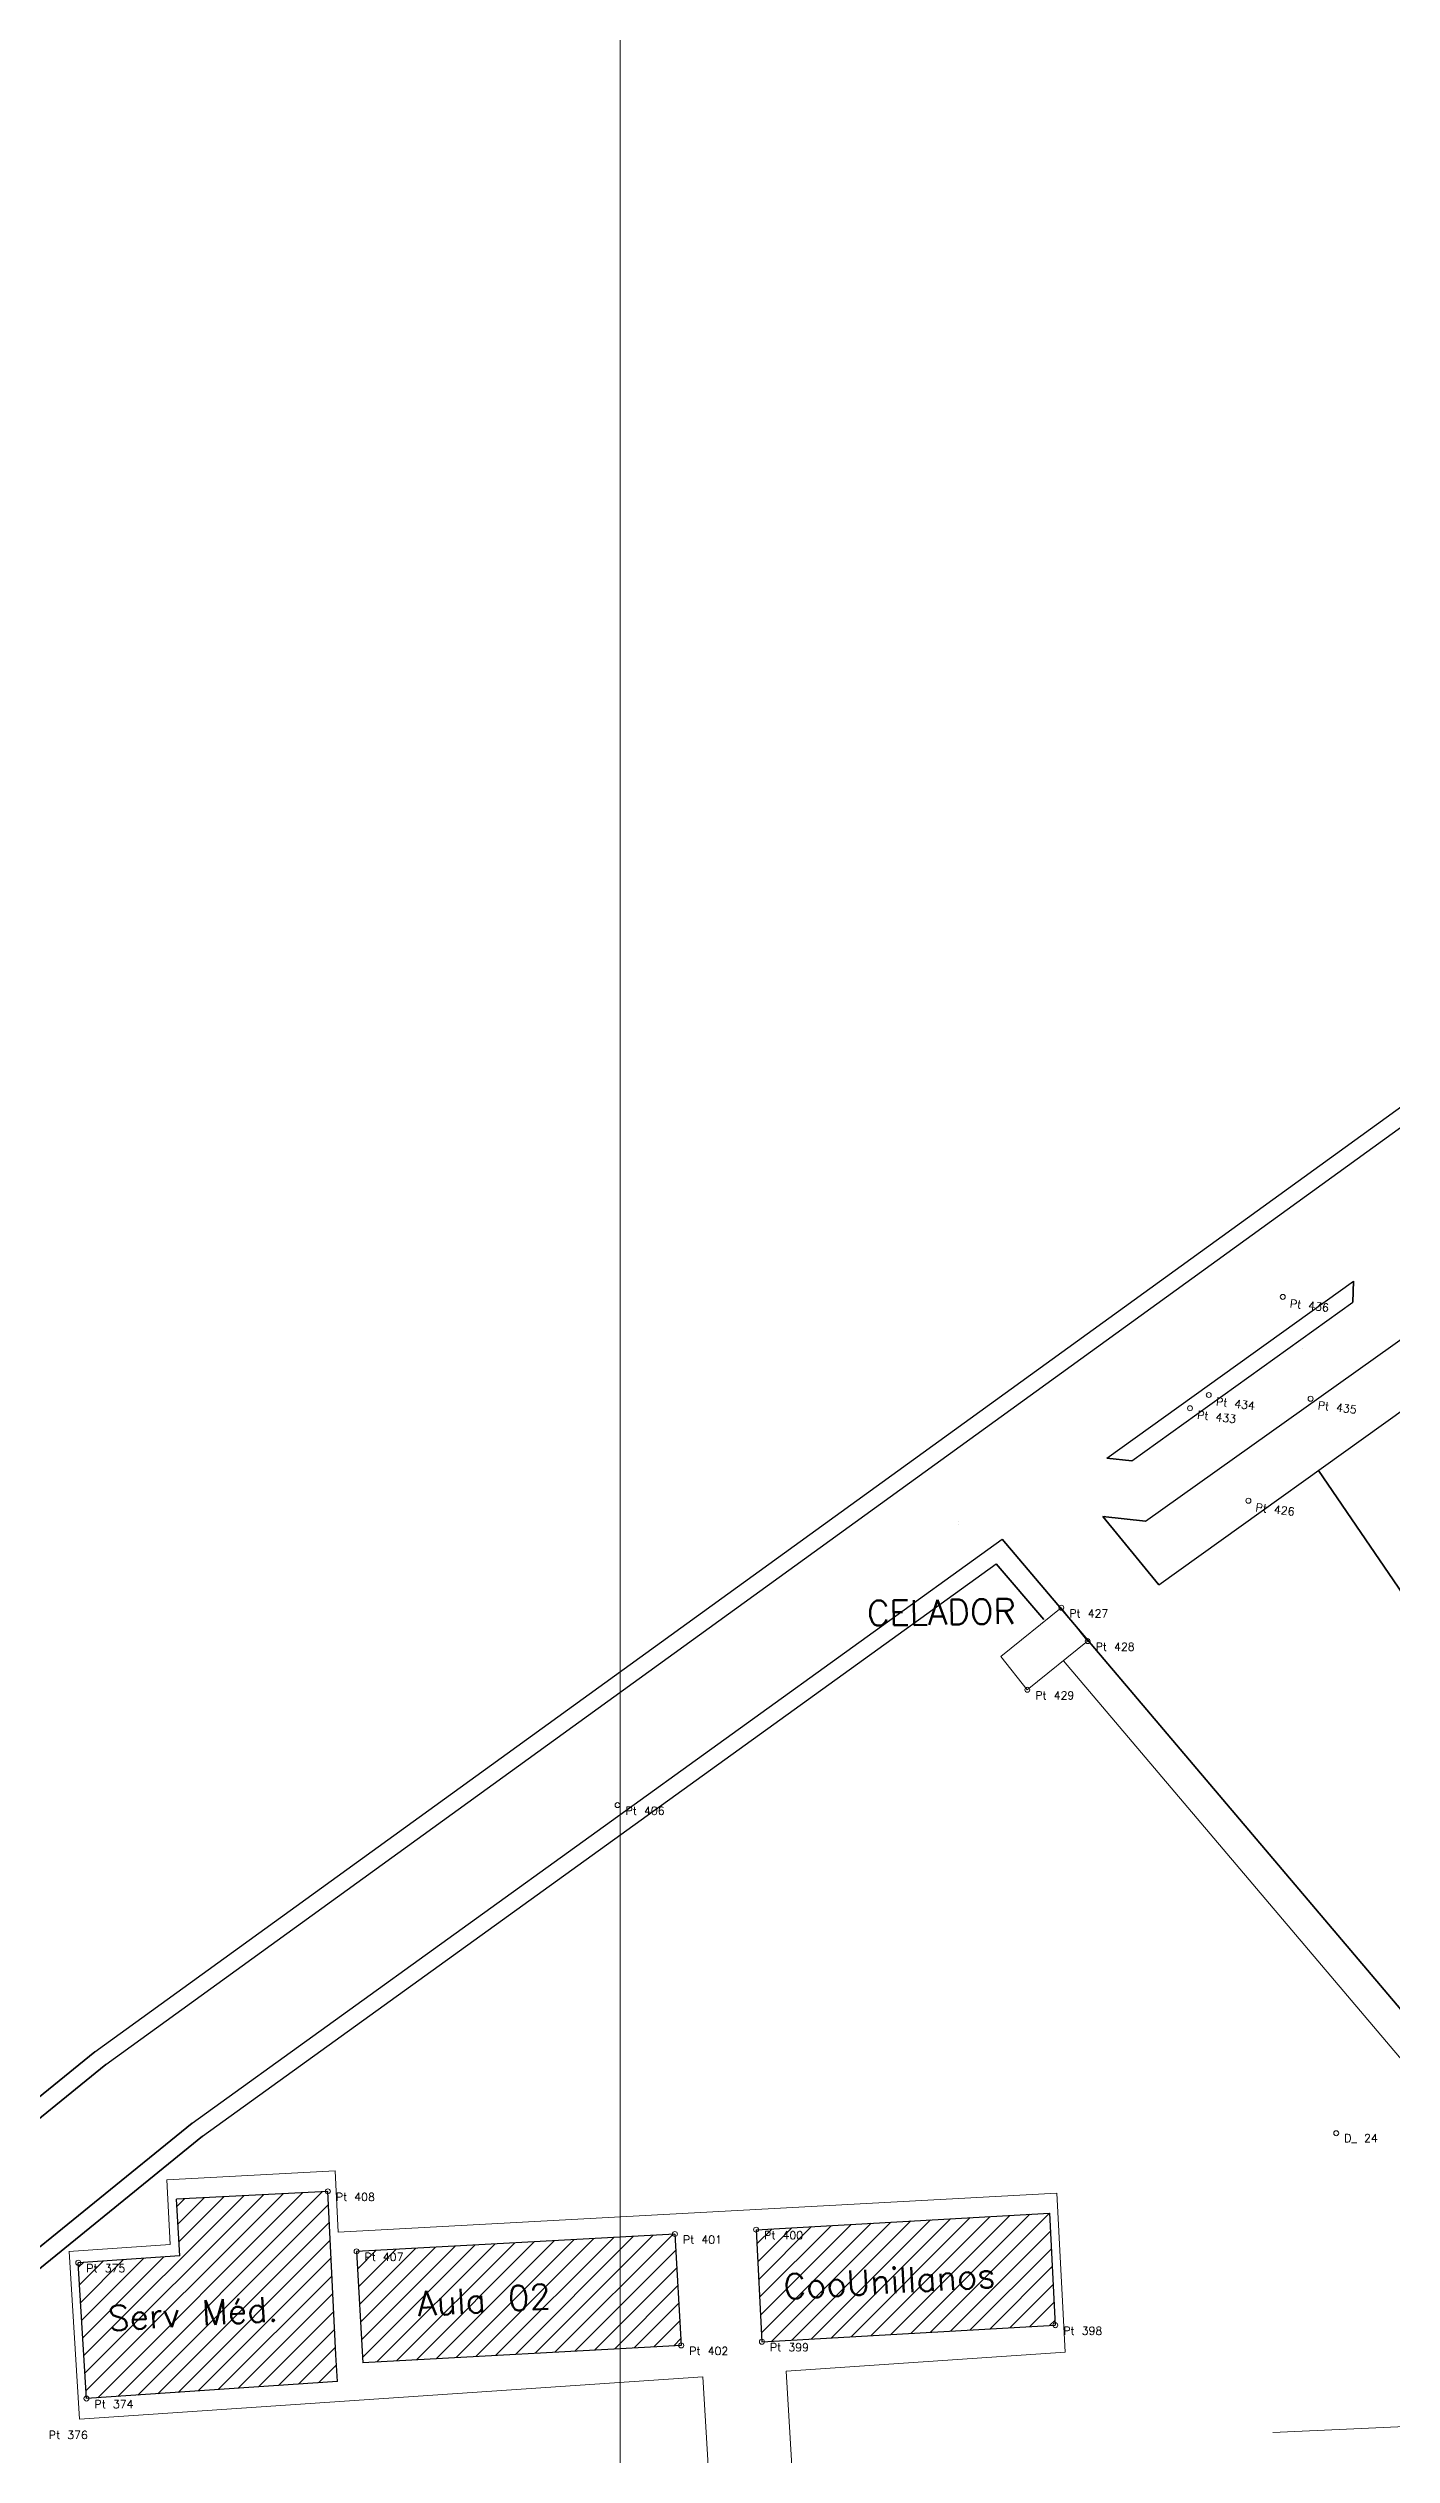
# Model space of a CAD drawing. Header units: metres. Extents: x -38 to 1057472, y -19 to 977469.
# Drawn here: x 1054565.7 to 1054646.3, y 942349.4 to 942493.8 of the extents above; entities that cross this region are included whole.
import ezdxf

# ---------------------------------------------------------------- set-up
doc = ezdxf.new("R2010")
doc.units = ezdxf.units.M
doc.header["$LTSCALE"] = 0.0005
for name, color, linetype, lineweight in [('ACHURADOS', 3, 'CONTINUOUS', 15), ('anden', 3, 'CONTINUOUS', 9), ('CASAS', 7, 'CONTINUOUS', 15), ('CERRAM', 1, 'CONTINUOUS', 25), ('CERRAMIENTO', 20, 'CONTINUOUS', 35), ('COORD', 7, 'CONTINUOUS', 9), ('MURO', 7, 'CONTINUOUS', 30), ('puntos barcelona', 3, 'CONTINUOUS', 13), ('textos', 7, 'CONTINUOUS', 15)]:
    doc.layers.add(name, color=color, linetype=linetype, lineweight=lineweight)
doc.styles.add('1.2mm1250', font='txt.shx', dxfattribs={"height": 0.5})
doc.styles.get("Standard").update_dxf_attribs({"font": 'txt.shx', "height": 1.5})

msp = doc.modelspace()

# ---------------------------------------------------------------- hatches: boundary and pattern name
at = {"layer": 'ACHURADOS'}
h = msp.add_hatch(dxfattribs=at)
h.set_pattern_fill('ANSI31', color=256, scale=0.25, style=0)
h.set_pattern_definition([(45, (1054567.49, 942352.75), (-0.561266, 0.561266), [])])
h.paths.add_polyline_path([(1054584.18, 942361.58), (1054584.56, 942354.9), (1054603.66, 942355.94), (1054603.28, 942362.62)])
h.paths.add_polyline_path([(1054608.15, 942362.88), (1054608.5, 942356.16), (1054626.1, 942357.15), (1054625.75, 942363.87)])
edge = h.paths.add_edge_path()
edge.add_line((1054582.46, 942365.18), (1054573.372, 942364.706))
edge.add_line((1054573.576, 942361.312), (1054573.372, 942364.706))
edge.add_line((1054573.576, 942361.312), (1054567.49, 942360.9))
edge.add_line((1054567.98, 942352.75), (1054567.49, 942360.9))
edge.add_line((1054583.045, 942353.771), (1054567.98, 942352.75))
edge.add_line((1054582.949, 942355.368), (1054582.46, 942365.18))

# ---------------------------------------------------------------- linework, layer by layer
at = {"layer": 'anden'}
for p, q in [((1054656.772, 942361.399), (1054626.582, 942397.014)), ((1054582.9, 942366.405), (1054572.801, 942365.878)), ((1054573.005, 942361.988), (1054572.801, 942365.878)), ((1054583.083, 942362.722), (1054582.9, 942366.405)), ((1054626.188, 942365.069), (1054583.083, 942362.722)), ((1054626.188, 942365.069), (1054626.685, 942355.524)), ((1054573.005, 942361.986), (1054566.919, 942361.574)), ((1054567.553, 942351.518), (1054566.934, 942361.575)), ((1054626.685, 942355.524), (1054609.952, 942354.391)), ((1054604.963, 942354.053), (1054567.553, 942351.518)), ((1054604.963, 942354.053), (1054605.299, 942348.398)), ((1054609.952, 942354.391), (1054610.651, 942342.617)), ((1054639.151, 942350.72), (1054697.656, 942353.312))]:
    msp.add_line(p, q, dxfattribs=at)
at = {"layer": 'CASAS'}
for p, q in [((1054626.46, 942400.19), (1054622.84, 942397.27)), ((1054626.46, 942400.19), (1054628.04, 942398.19)), ((1054622.84, 942397.27), (1054624.42, 942395.27)), ((1054628.04, 942398.19), (1054624.42, 942395.27))]:
    msp.add_line(p, q, dxfattribs=at)
at = {"layer": 'CERRAM'}
for p, q in [((1054568.488, 942373.552), (1054677.769, 942452.648)), ((1054569.147, 942372.799), (1054678.356, 942451.838)), ((1054629.194, 942409.162), (1054643.984, 942419.779)), ((1054630.683, 942409.001), (1054643.955, 942418.527)), ((1054631.52, 942405.389), (1054648.432, 942417.432)), ((1054632.316, 942401.556), (1054648.333, 942413.053)), ((1054574.316, 942369.267), (1054622.908, 942404.311)), ((1054574.936, 942368.487), (1054622.561, 942402.825))]:
    msp.add_line(p, q, dxfattribs=at)
at = {"layer": 'CERRAM', "flags": 128}
msp.add_lwpolyline([(1054640.909, 942415.755), (1054640.909, 942415.755)], close=True, dxfattribs=at)
at = {"layer": 'CERRAMIENTO'}
for p, q in [((1054643.984, 942419.779), (1054643.955, 942418.527)), ((1054629.194, 942409.162), (1054630.683, 942409.001)), ((1054641.884, 942408.424), (1054648.093, 942399.346)), ((1054628.944, 942405.669), (1054632.316, 942401.556)), ((1054628.944, 942405.669), (1054631.52, 942405.389)), ((1054628.985, 942405.616), (1054629.045, 942405.658)), ((1054622.906, 942404.31), (1054665.548, 942353.972)), ((1054430.096, 942261.119), (1054568.488, 942373.552)), ((1054430.726, 942260.343), (1054569.148, 942372.799)), ((1054434.509, 942255.686), (1054574.316, 942369.267)), ((1054435.14, 942254.91), (1054574.946, 942368.491))]:
    msp.add_line(p, q, dxfattribs=at)
at = {"layer": 'CERRAMIENTO', "flags": 128}
msp.add_lwpolyline([(1054622.561, 942402.825), (1054625.417, 942399.488)], dxfattribs=at)
at = {"layer": 'COORD'}
msp.add_line((1054600, 942825.794), (1054600, 941832.616), dxfattribs=at)
at = {"layer": 'MURO'}
for p, q in [((1054582.46, 942365.18), (1054573.372, 942364.706)), ((1054573.576, 942361.312), (1054573.372, 942364.706)), ((1054582.949, 942355.368), (1054582.46, 942365.18)), ((1054603.28, 942362.62), (1054584.18, 942361.58)), ((1054603.28, 942362.62), (1054603.66, 942355.94)), ((1054608.15, 942362.88), (1054625.75, 942363.87)), ((1054608.15, 942362.88), (1054608.5, 942356.16)), ((1054625.75, 942363.87), (1054626.1, 942357.15)), ((1054573.576, 942361.312), (1054567.49, 942360.9)), ((1054584.18, 942361.58), (1054584.56, 942354.9)), ((1054567.98, 942352.75), (1054567.49, 942360.9)), ((1054608.5, 942356.16), (1054626.1, 942357.15)), ((1054603.66, 942355.94), (1054584.56, 942354.9)), ((1054583.045, 942353.771), (1054582.949, 942355.368)), ((1054583.045, 942353.771), (1054567.98, 942352.75))]:
    msp.add_line(p, q, dxfattribs=at)
at = {"layer": 'puntos barcelona', "linetype": 'Continuous'}
for p, q in [((1054639.746, 942418.843), (1054639.746, 942418.843)), ((1054639.746, 942418.843), (1054639.746, 942418.843)), ((1054634.179, 942412.159), (1054634.179, 942412.159)), ((1054634.179, 942412.159), (1054634.179, 942412.159)), ((1054635.308, 942412.954), (1054635.308, 942412.954)), ((1054635.308, 942412.954), (1054635.308, 942412.954)), ((1054641.413, 942412.73), (1054641.413, 942412.73)), ((1054641.413, 942412.73), (1054641.413, 942412.73)), ((1054637.684, 942406.609), (1054637.684, 942406.609)), ((1054637.684, 942406.609), (1054637.684, 942406.609)), ((1054620.3, 942405.17), (1054620.3, 942405.17)), ((1054620.3, 942405.17), (1054620.3, 942405.17)), ((1054620.32, 942405.36), (1054620.32, 942405.36)), ((1054626.46, 942400.19), (1054626.46, 942400.19)), ((1054626.46, 942400.19), (1054626.46, 942400.19)), ((1054628.04, 942398.19), (1054628.04, 942398.19)), ((1054628.04, 942398.19), (1054628.04, 942398.19)), ((1054624.42, 942395.27), (1054624.42, 942395.27)), ((1054624.42, 942395.27), (1054624.42, 942395.27)), ((1054599.84, 942388.35), (1054599.84, 942388.35)), ((1054599.84, 942388.35), (1054599.84, 942388.35)), ((1054642.95, 942368.67), (1054642.95, 942368.67)), ((1054642.95, 942368.67), (1054642.95, 942368.67)), ((1054582.46, 942365.18), (1054582.46, 942365.18)), ((1054582.46, 942365.18), (1054582.46, 942365.18)), ((1054603.28, 942362.62), (1054603.28, 942362.62)), ((1054603.28, 942362.62), (1054603.28, 942362.62)), ((1054608.15, 942362.88), (1054608.15, 942362.88)), ((1054608.15, 942362.88), (1054608.15, 942362.88)), ((1054584.18, 942361.58), (1054584.18, 942361.58)), ((1054584.18, 942361.58), (1054584.18, 942361.58)), ((1054567.49, 942360.9), (1054567.49, 942360.9)), ((1054567.49, 942360.9), (1054567.49, 942360.9)), ((1054626.1, 942357.15), (1054626.1, 942357.15)), ((1054626.1, 942357.15), (1054626.1, 942357.15)), ((1054603.66, 942355.94), (1054603.66, 942355.94)), ((1054603.66, 942355.94), (1054603.66, 942355.94)), ((1054608.5, 942356.16), (1054608.5, 942356.16)), ((1054608.5, 942356.16), (1054608.5, 942356.16)), ((1054567.98, 942352.75), (1054567.98, 942352.75)), ((1054567.98, 942352.75), (1054567.98, 942352.75))]:
    msp.add_line(p, q, dxfattribs=at)
for centre in [(1054639.746, 942418.843), (1054634.179, 942412.159), (1054635.308, 942412.954), (1054641.413, 942412.73), (1054637.684, 942406.609), (1054626.46, 942400.19), (1054628.04, 942398.19), (1054624.42, 942395.27), (1054599.84, 942388.35), (1054642.95, 942368.67), (1054582.46, 942365.18), (1054603.28, 942362.62), (1054608.15, 942362.88), (1054584.18, 942361.58), (1054567.49, 942360.9), (1054626.1, 942357.15), (1054603.66, 942355.94), (1054608.5, 942356.16), (1054567.98, 942352.75)]:
    msp.add_circle(centre, 0.15, dxfattribs=at)

# ---------------------------------------------------------------- texts
at = {"layer": 'puntos barcelona', "color": 3}
for s, p in [('Pt 436', (1054640.156, 942418.215)), ('Pt 433', (1054634.59, 942411.532)), ('Pt 434', (1054635.719, 942412.327)), ('Pt 435', (1054641.824, 942412.103)), ('Pt 426', (1054638.094, 942405.981))]:
    msp.add_text(s, height=0.48, rotation=353.38779, dxfattribs=at).set_placement(p)
for s, p in [('Pt 427', (1054626.94, 942399.614)), ('Pt 428', (1054628.52, 942397.614)), ('Pt 429', (1054624.9, 942394.694)), ('Pt 406', (1054600.32, 942387.774)), ('D_ 24', (1054643.43, 942368.134)), ('Pt 408', (1054582.94, 942364.604)), ('Pt 400', (1054608.63, 942362.304)), ('Pt 407', (1054584.66, 942361.004)), ('Pt 401', (1054603.76, 942362.044)), ('Pt 375', (1054567.97, 942360.324)), ('Pt 398', (1054626.58, 942356.574)), ('Pt 402', (1054604.14, 942355.364)), ('Pt 399', (1054608.98, 942355.584)), ('Pt 374', (1054568.46, 942352.174)), ('Pt 376', (1054565.72, 942350.324))]:
    msp.add_text(s, height=0.48, dxfattribs=at).set_placement(p)
at = {"layer": 'textos', "style": '1.2mm1250'}
for s, rotation, p in [('CELADOR', 0.75106, (1054614.814, 942399.116)), ('CooUnillanos', 3.26252, (1054609.833, 942358.699)), ('Serv Méd.', 3.26252, (1054569.319, 942356.812)), ('Aula 02', 3.26252, (1054587.865, 942357.688))]:
    msp.add_text(s, height=1.5, rotation=rotation, dxfattribs=at).set_placement(p)

doc.saveas('drawing.dxf')
